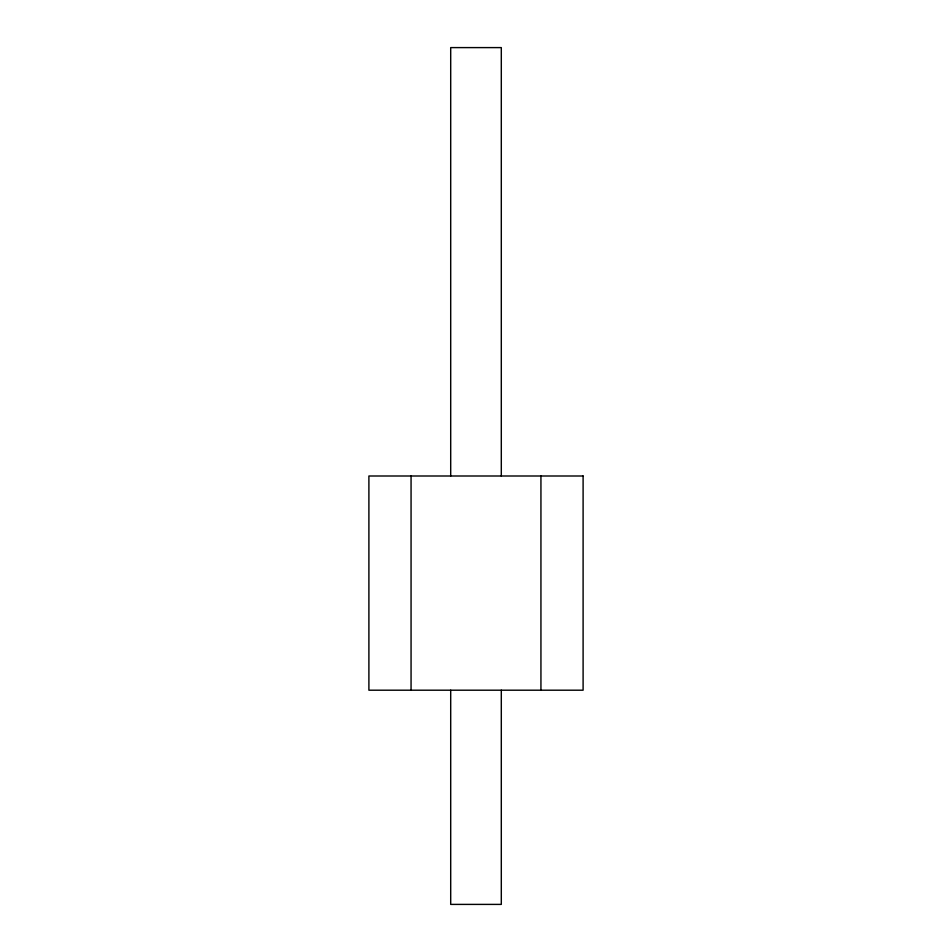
<?xml version="1.0" encoding="UTF-8"?>
<svg xmlns="http://www.w3.org/2000/svg" width="952" height="952" viewBox="0 0 952 952"><rect width="100%" height="100%" fill="white"/><g stroke="black" fill="none" stroke-linecap="round" stroke-linejoin="round"><path stroke-width="1.43" d="M540.938 476L540.938 690.2M501.299 476L501.299 47.6L450.701 47.6L450.701 476M501.299 690.2L501.299 904.4L450.701 904.4L450.701 690.2M411.062 476L411.062 690.2M583.1 476L368.9 476L368.9 690.2L583.1 690.2L583.1 476"/></g></svg>
